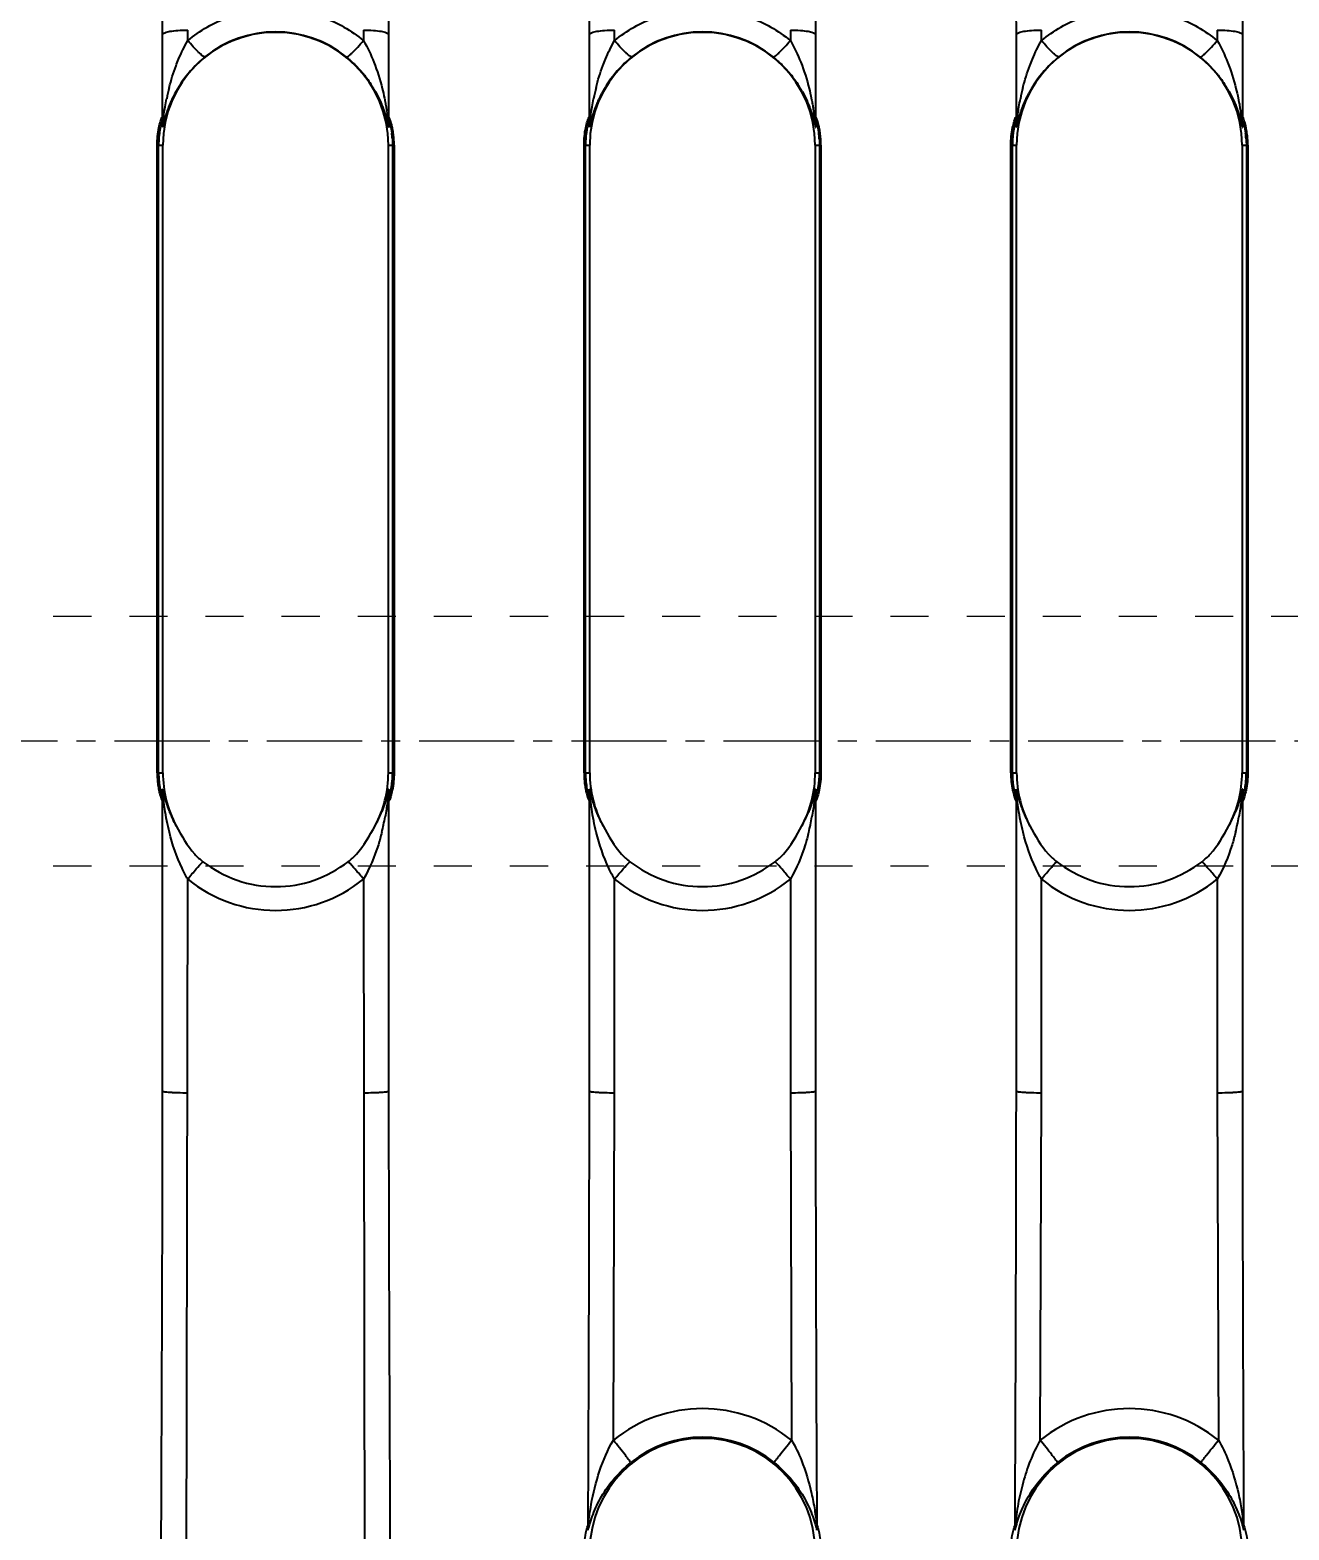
# Model space of a CAD drawing. Header units: millimetres. Extents: x 1147 to 12155, y -6137 to -4403.
# Drawn here: x 4182.9 to 4233.3, y -5245.4 to -5185.3 of the extents above; entities that cross this region are included whole.
import ezdxf

# ---------------------------------------------------------------- set-up
doc = ezdxf.new("R2010")
doc.units = ezdxf.units.MM
doc.header["$LTSCALE"] = 16.335
doc.header["$PDMODE"] = 3
doc.header["$PDSIZE"] = 0.3125
doc.linetypes.add('CENTER', pattern=[0.6, 0.375, -0.075, 0.075, -0.075])
doc.linetypes.add('HIDDEN', pattern=[0.2, 0.1, -0.1])
doc.layers.get('0').update_dxf_attribs({"linetype": 'CONTINUOUS'})
doc.layers.get('Defpoints').update_dxf_attribs({"linetype": 'CONTINUOUS'})
doc.layers.add('cool', color=153, linetype='HIDDEN', lineweight=9)
doc.layers.add('DEFAULT_2', color=8, linetype='HIDDEN')
doc.styles.get("Standard").update_dxf_attribs({"font": 'txt', "width": 0.8})
doc.dimstyles.get("Standard").update_dxf_attribs({"dimtxt": 0.15625, "dimasz": 0.1875, "dimexe": 0.125, "dimexo": 0.0625, "dimtad": 0, "dimtih": 1, "dimtoh": 1, "dimdsep": 46, "dimtxsty": 'Standard', "dimcen": 0.09, "dimadec": 0, "dimazin": 0, "dimtp": 0.01, "dimtm": 0.01, "dimtfac": 1, "dimtofl": 0, "dimtmove": 0, "dimatfit": 3, "dimfxl": 0, "dimtolj": 1, "dimarcsym": 0})

# ---------------------------------------------------------------- blocks, each defined once
blk = doc.blocks.new('*D704')
at = {"color": 4, "lineweight": -2}
blk.add_line((4350.879, -5108.772), (4392.478, -5108.772), dxfattribs=at)
at = {"layer": 'Defpoints', "color": 0}
for p in [(4350.817, -5108.772), (4392.478, -5108.772), (4103.729, -5263.772)]:
    blk.add_point(p, dxfattribs=at)
at = {"color": 6, "insert": (4406.344, -5108.772), "char_height": 8, "attachment_point": 5}
blk.add_mtext('\\A1;155.00', dxfattribs=at)
blk = doc.blocks.new('*D705')
at = {"color": 4, "lineweight": -2}
blk.add_line((4348.791, -5058.772), (4392.478, -5058.772), dxfattribs=at)
at = {"layer": 'Defpoints', "color": 0}
for p in [(4348.729, -5058.772), (4392.478, -5058.772), (4103.729, -5263.772)]:
    blk.add_point(p, dxfattribs=at)
at = {"color": 6, "insert": (4406.878, -5058.772), "char_height": 8, "attachment_point": 5}
blk.add_mtext('\\A1;205.00', dxfattribs=at)
blk = doc.blocks.new('*D712')
at = {"color": 4, "lineweight": -2}
blk.add_line((4278.729, -5051.259), (4278.729, -5013.344), dxfattribs=at)
at = {"layer": 'Defpoints', "color": 0}
for p in [(4278.729, -5013.344), (4278.729, -5051.321), (4103.729, -5263.772)]:
    blk.add_point(p, dxfattribs=at)
at = {"color": 6, "insert": (4278.729, -4999.477), "char_height": 8, "attachment_point": 5, "rotation": 90}
blk.add_mtext('\\A1;175.00', dxfattribs=at)
blk = doc.blocks.new('*D713')
at = {"color": 4, "lineweight": -2}
blk.add_line((4348.729, -5054.498), (4348.729, -5013.344), dxfattribs=at)
at = {"layer": 'Defpoints', "color": 0}
for p in [(4348.729, -5013.344), (4348.729, -5054.56), (4103.729, -5263.772)]:
    blk.add_point(p, dxfattribs=at)
at = {"color": 6, "insert": (4348.729, -4998.41), "char_height": 8, "attachment_point": 5, "rotation": 90}
blk.add_mtext('\\A1;245.00', dxfattribs=at)
blk = doc.blocks.new('37')
at = {"layer": 'cool', "ltscale": 0.932966}
for p, q in [((1170, 55), (734.334, 55)), ((1170, 45), (734.334, 45))]:
    blk.add_line(p, q, dxfattribs=at)
at = {"layer": 'cool', "color": 1, "linetype": 'CENTER', "ltscale": 0.621977}
blk.add_line((1183.887, 50), (720, 50), dxfattribs=at)

msp = doc.modelspace()

# ---------------------------------------------------------------- linework, layer by layer
at = {"color": 7, "linetype": 'Continuous'}
for p, q in [((4189.196, -5185.71), (4189.196, -5185.287)), ((4196.235, -5185.287), (4196.235, -5185.71)), ((4206.29, -5185.71), (4206.29, -5185.287)), ((4213.328, -5185.287), (4213.328, -5185.71)), ((4223.383, -5185.71), (4223.383, -5185.287)), ((4230.422, -5185.287), (4230.422, -5185.71)), ((4188.191, -5189.007), (4188.191, -5185.467)), ((4197.24, -5185.467), (4197.24, -5189.007)), ((4205.284, -5189.007), (4205.284, -5185.467)), ((4214.334, -5185.467), (4214.334, -5189.007)), ((4222.378, -5189.007), (4222.378, -5185.467)), ((4231.427, -5185.467), (4231.427, -5189.007)), ((4187.972, -5215.032), (4187.972, -5189.895)), ((4187.972, -5189.895), (4188.202, -5189.895)), ((4188.031, -5215.032), (4188.031, -5189.895)), ((4188.202, -5215.032), (4188.202, -5189.895)), ((4197.229, -5189.895), (4197.229, -5215.032)), ((4197.229, -5189.895), (4197.459, -5189.895)), ((4197.401, -5189.895), (4197.401, -5215.032)), ((4197.459, -5189.895), (4197.459, -5215.032)), ((4205.066, -5215.032), (4205.066, -5189.895)), ((4205.066, -5189.895), (4205.295, -5189.895)), ((4205.124, -5215.032), (4205.124, -5189.895)), ((4205.295, -5215.032), (4205.295, -5189.895)), ((4214.323, -5189.895), (4214.323, -5215.032)), ((4214.323, -5189.895), (4214.553, -5189.895)), ((4214.494, -5189.895), (4214.494, -5215.032)), ((4214.553, -5189.895), (4214.553, -5215.032)), ((4222.159, -5215.032), (4222.159, -5189.895)), ((4222.159, -5189.895), (4222.389, -5189.895)), ((4222.218, -5215.032), (4222.218, -5189.895)), ((4222.389, -5215.032), (4222.389, -5189.895)), ((4231.416, -5189.895), (4231.416, -5215.032)), ((4231.416, -5189.895), (4231.646, -5189.895)), ((4231.588, -5189.895), (4231.588, -5215.032)), ((4231.646, -5189.895), (4231.646, -5215.032)), ((4187.972, -5215.032), (4188.202, -5215.032)), ((4197.229, -5215.032), (4197.459, -5215.032)), ((4205.066, -5215.032), (4205.295, -5215.032)), ((4214.323, -5215.032), (4214.553, -5215.032)), ((4222.218, -5215.032), (4222.389, -5215.032)), ((4231.416, -5215.032), (4231.646, -5215.032)), ((4188.191, -5227.794), (4188.191, -5215.859)), ((4197.24, -5215.859), (4197.24, -5227.794)), ((4205.284, -5227.794), (4205.284, -5215.859)), ((4214.334, -5215.859), (4214.334, -5227.794)), ((4222.378, -5227.794), (4222.378, -5215.859)), ((4231.427, -5215.859), (4231.427, -5227.794)), ((4189.135, -5258.772), (4189.196, -5219.292)), ((4196.235, -5219.292), (4196.296, -5258.772)), ((4206.29, -5227.859), (4206.29, -5219.292)), ((4213.328, -5219.292), (4213.328, -5227.859)), ((4223.383, -5227.859), (4223.383, -5219.292)), ((4230.422, -5219.292), (4230.422, -5227.859)), ((4206.241, -5241.762), (4206.29, -5227.859)), ((4213.328, -5227.859), (4213.378, -5241.762)), ((4223.334, -5241.762), (4223.383, -5227.859)), ((4230.422, -5227.859), (4230.471, -5241.762))]:
    msp.add_line(p, q, dxfattribs=at)
for centre, radius, start, end in [((4192.716, -5189.895), 4.514, 0, 180), ((4192.716, -5189.842), 4.481, 50.86452, 129.13553), ((4209.809, -5189.895), 4.514, 0, 180), ((4209.809, -5189.842), 4.481, 50.86452, 129.13553), ((4226.903, -5189.895), 4.514, 0, 180), ((4226.903, -5189.842), 4.481, 50.8661, 129.1346), ((4197.532, -5189.893), 9.364, 165.80099, 168.57584), ((4214.626, -5189.893), 9.365, 165.80121, 168.57631), ((4231.719, -5189.893), 9.365, 165.80121, 168.57631), ((4187.156, -5188.782), 1.035, 348.04128, 359.98552), ((4166.161, -5189.988), 22.03, 2.10488, 2.58023), ((4198.275, -5188.782), 1.035, 180.0207, 191.96195), ((4219.881, -5190.014), 22.641, 177.42401, 177.72539), ((4204.25, -5188.782), 1.035, 348.04133, 359.98568), ((4183.255, -5189.988), 22.03, 2.10488, 2.58023), ((4215.369, -5188.782), 1.035, 180.0207, 191.96195), ((4236.975, -5190.014), 22.641, 177.42401, 177.72539), ((4221.343, -5188.782), 1.035, 348.04128, 359.98552), ((4200.348, -5189.988), 22.03, 2.10488, 2.58023), ((4232.462, -5188.782), 1.035, 180.0207, 191.96195), ((4254.068, -5190.014), 22.641, 177.42401, 177.72539), ((4187.194, -5189.006), 0.997, 350.04655, 359.98823), ((4198.237, -5189.006), 0.997, 180.01143, 189.95332), ((4219.287, -5189.988), 22.046, 177.72953, 177.89502), ((4193.371, -5189.925), 4.03, 4.04065, 7.31008), ((4204.288, -5189.006), 0.997, 350.04655, 359.98823), ((4215.332, -5189.006), 0.998, 180.0451, 189.94487), ((4236.38, -5189.988), 22.046, 177.72953, 177.89502), ((4210.464, -5189.925), 4.031, 4.0409, 7.30983), ((4221.381, -5189.006), 0.997, 350.04655, 359.98823), ((4232.425, -5189.006), 0.998, 180.0451, 189.94487), ((4253.474, -5189.988), 22.046, 177.72953, 177.89502), ((4227.555, -5189.925), 4.033, 4.01677, 7.28011), ((4192.716, -5215.032), 4.514, 180, 208.09502), ((4192.716, -5215.032), 4.514, 331.90029, 0), ((4209.809, -5215.032), 4.514, 180, 208.09502), ((4209.809, -5215.032), 4.514, 331.90029, 0), ((4226.903, -5215.032), 4.514, 180, 208.09503), ((4226.903, -5215.032), 4.514, 331.90029, 0), ((4166.378, -5214.948), 21.812, 357.4164, 357.8109), ((4187.156, -5216.146), 1.035, 4.00384, 11.96253), ((4166.143, -5214.94), 22.048, 357.81364, 358.02749), ((4198.276, -5216.145), 1.035, 168.04053, 176.00342), ((4218.894, -5214.954), 21.653, 181.97108, 182.39422), ((4220.839, -5214.871), 23.6, 182.39904, 182.57521), ((4183.472, -5214.948), 21.812, 357.4164, 357.8109), ((4204.249, -5216.146), 1.035, 4.00384, 11.96253), ((4183.236, -5214.94), 22.048, 357.81364, 358.02749), ((4215.369, -5216.145), 1.035, 168.04053, 176.00342), ((4235.988, -5214.954), 21.653, 181.97108, 182.39422), ((4237.932, -5214.871), 23.6, 182.39904, 182.57521), ((4200.565, -5214.948), 21.812, 357.4164, 357.8109), ((4221.343, -5216.146), 1.035, 4.00384, 11.96253), ((4200.33, -5214.94), 22.048, 357.81364, 358.02749), ((4232.463, -5216.145), 1.035, 168.04053, 176.00342), ((4253.081, -5214.954), 21.653, 181.97108, 182.39422), ((4255.026, -5214.871), 23.6, 182.39904, 182.57521), ((4192.852, -5214.825), 4.733, 205.57491, 209.53124), ((4192.443, -5214.753), 4.887, 330.52164, 333.60796), ((4187.529, -5215.071), 9.727, 346.01752, 349.73722), ((4209.946, -5214.825), 4.733, 205.57491, 209.53124), ((4209.536, -5214.753), 4.887, 330.52164, 333.60796), ((4204.623, -5215.071), 9.727, 346.01752, 349.73722), ((4227.039, -5214.825), 4.733, 205.57497, 209.53124), ((4226.63, -5214.753), 4.887, 330.52164, 333.60793), ((4221.716, -5215.071), 9.727, 346.01752, 349.73721), ((4192.716, -5214.977), 5.568, 230.80024, 309.19976), ((4209.809, -5214.977), 5.568, 230.80024, 309.19976), ((4226.903, -5214.976), 5.568, 230.80024, 309.19847), ((-466.083, -5222.276), 4671.37, 359.719339, 359.932323), ((8881.026, -5222.309), 4666.695, 180.067341, 180.280534), ((-370.423, -5222.501), 4592.804, 359.717343, 359.933972), ((8898.122, -5222.309), 4666.698, 180.067341, 180.280534), ((4209.809, -5246.163), 5.665, 50.95883, 129.04018), ((4226.903, -5246.163), 5.666, 50.96201, 129.03852), ((4209.809, -5246.203), 4.514, 0, 180), ((4209.809, -5246.214), 4.57, 51.05035, 128.95579), ((4226.903, -5246.203), 4.514, 0, 180), ((4226.903, -5246.213), 4.57, 51.04853, 128.95488)]:
    msp.add_arc(centre, radius, start, end, dxfattribs=at)
for points, knots in [([(4188.191, -5185.467), (4188.191, -5183.612), (4188.14, -5179.893), (4188.096, -5174.309), (4188.14, -5168.726), (4188.191, -5165.007), (4188.191, -5163.152)], [0, 0, 0, 0, 0.249324, 0.499998, 0.750687, 1, 1, 1, 1]), ([(4197.24, -5163.152), (4197.24, -5165.007), (4197.291, -5168.726), (4197.335, -5174.309), (4197.291, -5179.893), (4197.24, -5183.612), (4197.24, -5185.467)], [0, 0, 0, 0, 0.249311, 0.500002, 0.750674, 1, 1, 1, 1]), ([(4205.284, -5185.467), (4205.284, -5183.612), (4205.234, -5179.893), (4205.19, -5174.309), (4205.234, -5168.726), (4205.284, -5165.007), (4205.284, -5163.152)], [0, 0, 0, 0, 0.249324, 0.499998, 0.750687, 1, 1, 1, 1]), ([(4214.334, -5163.152), (4214.334, -5165.007), (4214.385, -5168.726), (4214.428, -5174.309), (4214.384, -5179.893), (4214.334, -5183.612), (4214.334, -5185.467)], [0, 0, 0, 0, 0.249311, 0.500002, 0.750674, 1, 1, 1, 1]), ([(4222.378, -5185.467), (4222.378, -5183.612), (4222.327, -5179.893), (4222.283, -5174.31), (4222.327, -5168.726), (4222.378, -5165.007), (4222.378, -5163.152)], [0, 0, 0, 0, 0.249325, 0.5, 0.750675, 1, 1, 1, 1]), ([(4231.427, -5163.152), (4231.427, -5165.007), (4231.478, -5168.726), (4231.522, -5174.309), (4231.478, -5179.893), (4231.427, -5183.612), (4231.427, -5185.467)], [0, 0, 0, 0, 0.249311, 0.500002, 0.750674, 1, 1, 1, 1]), ([(4189.196, -5185.71), (4189.683, -5185.307), (4190.807, -5184.662), (4192.716, -5184.328), (4194.624, -5184.662), (4195.748, -5185.307), (4196.235, -5185.71)], [0, 0, 0, 0, 0.249605, 0.500006, 0.750405, 1, 1, 1, 1]), ([(4206.29, -5185.71), (4206.777, -5185.307), (4207.901, -5184.662), (4209.809, -5184.328), (4211.718, -5184.662), (4212.841, -5185.307), (4213.328, -5185.71)], [0, 0, 0, 0, 0.249605, 0.500006, 0.750405, 1, 1, 1, 1]), ([(4223.383, -5185.71), (4223.87, -5185.307), (4224.994, -5184.662), (4226.903, -5184.328), (4228.811, -5184.662), (4229.935, -5185.307), (4230.422, -5185.71)], [0, 0, 0, 0, 0.249607, 0.500006, 0.750406, 1, 1, 1, 1]), ([(4188.191, -5185.467), (4188.191, -5185.43), (4188.321, -5185.371), (4188.509, -5185.332), (4188.828, -5185.294), (4189.063, -5185.287), (4189.196, -5185.287)], [0, 0, 0, 0, 0.105188, 0.315079, 0.615705, 1, 1, 1, 1]), ([(4196.235, -5185.287), (4196.368, -5185.287), (4196.603, -5185.294), (4196.923, -5185.332), (4197.11, -5185.371), (4197.24, -5185.43), (4197.24, -5185.467)], [0, 0, 0, 0, 0.384295, 0.684921, 0.894812, 1, 1, 1, 1]), ([(4205.284, -5185.467), (4205.284, -5185.43), (4205.414, -5185.371), (4205.602, -5185.332), (4205.922, -5185.294), (4206.156, -5185.287), (4206.29, -5185.287)], [0, 0, 0, 0, 0.105188, 0.315079, 0.615705, 1, 1, 1, 1]), ([(4213.328, -5185.287), (4213.462, -5185.287), (4213.697, -5185.294), (4214.016, -5185.332), (4214.204, -5185.371), (4214.334, -5185.43), (4214.334, -5185.467)], [0, 0, 0, 0, 0.384295, 0.684921, 0.894812, 1, 1, 1, 1]), ([(4222.378, -5185.467), (4222.378, -5185.43), (4222.508, -5185.371), (4222.696, -5185.332), (4223.015, -5185.294), (4223.25, -5185.287), (4223.383, -5185.287)], [0, 0, 0, 0, 0.105188, 0.315079, 0.615705, 1, 1, 1, 1]), ([(4230.422, -5185.287), (4230.555, -5185.287), (4230.79, -5185.294), (4231.11, -5185.332), (4231.297, -5185.371), (4231.427, -5185.43), (4231.427, -5185.467)], [0, 0, 0, 0, 0.384295, 0.684921, 0.894812, 1, 1, 1, 1]), ([(4188.727, -5186.716), (4188.76, -5186.627), (4188.896, -5186.283), (4189.059, -5185.948), (4189.196, -5185.71)], [0, 0, 0, 0, 0.256404, 1, 1, 1, 1]), ([(4189.887, -5186.366), (4189.875, -5186.369), (4189.839, -5186.353), (4189.784, -5186.317), (4189.708, -5186.255), (4189.579, -5186.135), (4189.405, -5185.951), (4189.266, -5185.793), (4189.196, -5185.71)], [0, 0, 0, 0, 0.038918, 0.110646, 0.213333, 0.343087, 0.66087, 1, 1, 1, 1]), ([(4195.544, -5186.366), (4195.555, -5186.369), (4195.587, -5186.357), (4195.637, -5186.325), (4195.708, -5186.268), (4195.836, -5186.152), (4196.015, -5185.964), (4196.16, -5185.799), (4196.235, -5185.71)], [0, 0, 0, 0, 0.034384, 0.097734, 0.191301, 0.314583, 0.635993, 1, 1, 1, 1]), ([(4205.821, -5186.716), (4205.854, -5186.627), (4205.99, -5186.283), (4206.152, -5185.948), (4206.29, -5185.71)], [0, 0, 0, 0, 0.256404, 1, 1, 1, 1]), ([(4206.981, -5186.366), (4206.969, -5186.369), (4206.933, -5186.353), (4206.877, -5186.317), (4206.801, -5186.255), (4206.672, -5186.135), (4206.498, -5185.951), (4206.36, -5185.793), (4206.29, -5185.71)], [0, 0, 0, 0, 0.038918, 0.110646, 0.213333, 0.343087, 0.660871, 1, 1, 1, 1]), ([(4212.638, -5186.366), (4212.648, -5186.369), (4212.68, -5186.357), (4212.731, -5186.325), (4212.802, -5186.268), (4212.929, -5186.152), (4213.108, -5185.964), (4213.253, -5185.799), (4213.328, -5185.71)], [0, 0, 0, 0, 0.034384, 0.097734, 0.191301, 0.314583, 0.635993, 1, 1, 1, 1]), ([(4222.914, -5186.716), (4222.947, -5186.627), (4223.083, -5186.283), (4223.246, -5185.948), (4223.383, -5185.71)], [0, 0, 0, 0, 0.256404, 1, 1, 1, 1]), ([(4224.074, -5186.366), (4224.062, -5186.369), (4224.026, -5186.353), (4223.971, -5186.317), (4223.895, -5186.255), (4223.766, -5186.135), (4223.592, -5185.951), (4223.453, -5185.793), (4223.383, -5185.71)], [0, 0, 0, 0, 0.038918, 0.110646, 0.213333, 0.343087, 0.660871, 1, 1, 1, 1]), ([(4229.731, -5186.366), (4229.742, -5186.369), (4229.774, -5186.357), (4229.824, -5186.325), (4229.895, -5186.268), (4230.023, -5186.152), (4230.202, -5185.964), (4230.347, -5185.799), (4230.422, -5185.71)], [0, 0, 0, 0, 0.034383, 0.097731, 0.191297, 0.314578, 0.635988, 1, 1, 1, 1]), ([(4189.887, -5186.366), (4189.788, -5186.447), (4189.407, -5186.782), (4189.08, -5187.177), (4188.874, -5187.494)], [0, 0, 0, 0, 0.252974, 1, 1, 1, 1]), ([(4206.981, -5186.366), (4206.881, -5186.447), (4206.501, -5186.782), (4206.173, -5187.176), (4205.968, -5187.494)], [0, 0, 0, 0, 0.25297, 1, 1, 1, 1]), ([(4224.074, -5186.366), (4223.975, -5186.447), (4223.595, -5186.782), (4223.267, -5187.176), (4223.061, -5187.494)], [0, 0, 0, 0, 0.25297, 1, 1, 1, 1]), ([(4196.986, -5187.628), (4197.018, -5187.757), (4197.062, -5187.951), (4197.112, -5188.212), (4197.146, -5188.407), (4197.177, -5188.603), (4197.198, -5188.76), (4197.215, -5188.897), (4197.224, -5188.955), (4197.237, -5189.075), (4197.24, -5189.019), (4197.24, -5189.007)], [0, 0, 0, 0, 0.269433, 0.403925, 0.538166, 0.671965, 0.804685, 0.869898, 0.931993, 0.974015, 1, 1, 1, 1]), ([(4214.079, -5187.627), (4214.111, -5187.756), (4214.155, -5187.951), (4214.206, -5188.211), (4214.24, -5188.406), (4214.27, -5188.603), (4214.292, -5188.76), (4214.309, -5188.897), (4214.317, -5188.955), (4214.331, -5189.076), (4214.334, -5189.019), (4214.334, -5189.006)], [0, 0, 0, 0, 0.26939, 0.403861, 0.538081, 0.671859, 0.804558, 0.86976, 0.931839, 0.973783, 1, 1, 1, 1]), ([(4231.172, -5187.627), (4231.205, -5187.756), (4231.249, -5187.951), (4231.299, -5188.211), (4231.333, -5188.406), (4231.364, -5188.603), (4231.385, -5188.76), (4231.402, -5188.897), (4231.411, -5188.955), (4231.424, -5189.076), (4231.427, -5189.019), (4231.427, -5189.006)], [0, 0, 0, 0, 0.26939, 0.403861, 0.538081, 0.671859, 0.804558, 0.86976, 0.931839, 0.973783, 1, 1, 1, 1]), ([(4188.191, -5189.007), (4188.191, -5189.12), (4188.253, -5188.583), (4188.289, -5188.384), (4188.332, -5188.145), (4188.353, -5188.038)], [0, 0, 0, 0, 0.34385, 0.666576, 1, 1, 1, 1]), ([(4205.284, -5189.007), (4205.284, -5189.12), (4205.347, -5188.583), (4205.383, -5188.384), (4205.425, -5188.145), (4205.447, -5188.038)], [0, 0, 0, 0, 0.343838, 0.66657, 1, 1, 1, 1]), ([(4222.378, -5189.007), (4222.378, -5189.12), (4222.44, -5188.583), (4222.476, -5188.384), (4222.519, -5188.145), (4222.54, -5188.038)], [0, 0, 0, 0, 0.343838, 0.66657, 1, 1, 1, 1]), ([(4187.972, -5189.895), (4187.972, -5189.661), (4188.003, -5189.338), (4188.094, -5188.976), (4188.139, -5188.842), (4188.162, -5188.794)], [0, 0, 0, 0, 0.624758, 0.85802, 1, 1, 1, 1]), ([(4188.168, -5188.996), (4188.168, -5188.991), (4188.166, -5188.973), (4188.14, -5189.012), (4188.131, -5189.061), (4188.1, -5189.171), (4188.077, -5189.309), (4188.062, -5189.415), (4188.056, -5189.473)], [0, 0, 0, 0, 0.030803, 0.058491, 0.180435, 0.388705, 0.667761, 1, 1, 1, 1]), ([(4188.162, -5188.794), (4188.168, -5188.782), (4188.181, -5188.744), (4188.191, -5188.775), (4188.191, -5188.782)], [0, 0, 0, 0, 0.641826, 1, 1, 1, 1]), ([(4197.459, -5189.895), (4197.459, -5189.813), (4197.453, -5189.65), (4197.431, -5189.424), (4197.389, -5189.197), (4197.362, -5189.047), (4197.24, -5188.694), (4197.24, -5188.782)], [0, 0, 0, 0, 0.215172, 0.421413, 0.60962, 0.7707, 1, 1, 1, 1]), ([(4197.263, -5188.996), (4197.263, -5188.991), (4197.264, -5188.975), (4197.289, -5189.004), (4197.296, -5189.05), (4197.325, -5189.143), (4197.347, -5189.266), (4197.362, -5189.361), (4197.368, -5189.412)], [0, 0, 0, 0, 0.034037, 0.059512, 0.17745, 0.383249, 0.66266, 1, 1, 1, 1]), ([(4205.066, -5189.895), (4205.066, -5189.661), (4205.096, -5189.338), (4205.188, -5188.976), (4205.232, -5188.842), (4205.255, -5188.794)], [0, 0, 0, 0, 0.624755, 0.858017, 1, 1, 1, 1]), ([(4205.262, -5188.996), (4205.262, -5188.991), (4205.259, -5188.973), (4205.234, -5189.012), (4205.225, -5189.061), (4205.193, -5189.171), (4205.17, -5189.309), (4205.156, -5189.415), (4205.149, -5189.473)], [0, 0, 0, 0, 0.030801, 0.05849, 0.180434, 0.388704, 0.66776, 1, 1, 1, 1]), ([(4205.255, -5188.794), (4205.261, -5188.782), (4205.275, -5188.744), (4205.284, -5188.775), (4205.284, -5188.782)], [0, 0, 0, 0, 0.641838, 1, 1, 1, 1]), ([(4214.553, -5189.895), (4214.553, -5189.813), (4214.547, -5189.65), (4214.525, -5189.424), (4214.483, -5189.197), (4214.455, -5189.047), (4214.334, -5188.694), (4214.334, -5188.782)], [0, 0, 0, 0, 0.215172, 0.421412, 0.609621, 0.770699, 1, 1, 1, 1]), ([(4214.356, -5188.996), (4214.357, -5188.991), (4214.358, -5188.975), (4214.383, -5189.004), (4214.389, -5189.05), (4214.419, -5189.143), (4214.441, -5189.266), (4214.455, -5189.361), (4214.462, -5189.412)], [0, 0, 0, 0, 0.034041, 0.059512, 0.177444, 0.383239, 0.662651, 1, 1, 1, 1]), ([(4222.159, -5189.895), (4222.159, -5189.66), (4222.19, -5189.336), (4222.282, -5188.973), (4222.327, -5188.839), (4222.35, -5188.792)], [0, 0, 0, 0, 0.626279, 0.859418, 1, 1, 1, 1]), ([(4222.355, -5188.996), (4222.355, -5188.991), (4222.353, -5188.973), (4222.327, -5189.012), (4222.318, -5189.061), (4222.287, -5189.171), (4222.264, -5189.309), (4222.249, -5189.415), (4222.243, -5189.473)], [0, 0, 0, 0, 0.030803, 0.058491, 0.180435, 0.388705, 0.667761, 1, 1, 1, 1]), ([(4222.35, -5188.792), (4222.355, -5188.781), (4222.369, -5188.744), (4222.378, -5188.775), (4222.378, -5188.782)], [0, 0, 0, 0, 0.62887, 1, 1, 1, 1]), ([(4231.646, -5189.895), (4231.646, -5189.813), (4231.64, -5189.65), (4231.618, -5189.424), (4231.576, -5189.197), (4231.549, -5189.047), (4231.427, -5188.694), (4231.427, -5188.782)], [0, 0, 0, 0, 0.21517, 0.421409, 0.609616, 0.770703, 1, 1, 1, 1]), ([(4231.45, -5188.996), (4231.45, -5188.991), (4231.451, -5188.975), (4231.476, -5189.004), (4231.483, -5189.05), (4231.513, -5189.144), (4231.534, -5189.267), (4231.549, -5189.362), (4231.556, -5189.414)], [0, 0, 0, 0, 0.03394, 0.05945, 0.177442, 0.38327, 0.6627, 1, 1, 1, 1]), ([(4188.056, -5189.473), (4188.052, -5189.507), (4188.038, -5189.647), (4188.031, -5189.788), (4188.031, -5189.895)], [0, 0, 0, 0, 0.240834, 1, 1, 1, 1]), ([(4205.149, -5189.473), (4205.145, -5189.507), (4205.131, -5189.647), (4205.124, -5189.788), (4205.124, -5189.895)], [0, 0, 0, 0, 0.240834, 1, 1, 1, 1]), ([(4222.243, -5189.473), (4222.239, -5189.507), (4222.225, -5189.647), (4222.218, -5189.788), (4222.218, -5189.895)], [0, 0, 0, 0, 0.240834, 1, 1, 1, 1]), ([(4187.972, -5215.032), (4187.972, -5215.114), (4187.978, -5215.277), (4188, -5215.503), (4188.042, -5215.73), (4188.07, -5215.881), (4188.191, -5216.233), (4188.191, -5216.145)], [0, 0, 0, 0, 0.215053, 0.421757, 0.609813, 0.770749, 1, 1, 1, 1]), ([(4188.031, -5215.032), (4188.031, -5215.15), (4188.044, -5215.375), (4188.073, -5215.622), (4188.115, -5215.808), (4188.125, -5215.861), (4188.162, -5215.96), (4188.167, -5215.942)], [0, 0, 0, 0, 0.382115, 0.715118, 0.843957, 0.938398, 1, 1, 1, 1]), ([(4197.459, -5215.032), (4197.459, -5215.266), (4197.428, -5215.589), (4197.337, -5215.952), (4197.292, -5216.086), (4197.269, -5216.134)], [0, 0, 0, 0, 0.625051, 0.858243, 1, 1, 1, 1]), ([(4197.376, -5215.453), (4197.38, -5215.42), (4197.394, -5215.28), (4197.401, -5215.139), (4197.401, -5215.032)], [0, 0, 0, 0, 0.240886, 1, 1, 1, 1]), ([(4205.066, -5215.032), (4205.066, -5215.114), (4205.072, -5215.277), (4205.093, -5215.503), (4205.136, -5215.73), (4205.163, -5215.881), (4205.284, -5216.233), (4205.284, -5216.145)], [0, 0, 0, 0, 0.215052, 0.421755, 0.609816, 0.770754, 1, 1, 1, 1]), ([(4205.124, -5215.032), (4205.124, -5215.15), (4205.138, -5215.374), (4205.167, -5215.621), (4205.208, -5215.807), (4205.219, -5215.861), (4205.255, -5215.961), (4205.26, -5215.942)], [0, 0, 0, 0, 0.381251, 0.713718, 0.842545, 0.937198, 1, 1, 1, 1]), ([(4214.553, -5215.032), (4214.553, -5215.266), (4214.522, -5215.589), (4214.43, -5215.952), (4214.386, -5216.086), (4214.363, -5216.134)], [0, 0, 0, 0, 0.625051, 0.858243, 1, 1, 1, 1]), ([(4214.469, -5215.453), (4214.473, -5215.42), (4214.487, -5215.28), (4214.494, -5215.139), (4214.494, -5215.032)], [0, 0, 0, 0, 0.240886, 1, 1, 1, 1]), ([(4222.218, -5215.032), (4222.216, -5215.032), (4222.196, -5215.034), (4222.176, -5215.031), (4222.159, -5215.032)], [0, 0, 0, 0, 0.114658, 1, 1, 1, 1]), ([(4222.159, -5215.032), (4222.159, -5215.267), (4222.19, -5215.59), (4222.282, -5215.953), (4222.326, -5216.087), (4222.349, -5216.134)], [0, 0, 0, 0, 0.625487, 0.858717, 1, 1, 1, 1]), ([(4222.218, -5215.032), (4222.218, -5215.15), (4222.231, -5215.375), (4222.26, -5215.622), (4222.302, -5215.808), (4222.312, -5215.861), (4222.349, -5215.96), (4222.354, -5215.942)], [0, 0, 0, 0, 0.382115, 0.715118, 0.843957, 0.938398, 1, 1, 1, 1]), ([(4231.646, -5215.032), (4231.646, -5215.266), (4231.615, -5215.589), (4231.524, -5215.952), (4231.479, -5216.086), (4231.456, -5216.134)], [0, 0, 0, 0, 0.625051, 0.858243, 1, 1, 1, 1]), ([(4231.563, -5215.453), (4231.567, -5215.42), (4231.581, -5215.28), (4231.588, -5215.139), (4231.588, -5215.032)], [0, 0, 0, 0, 0.240886, 1, 1, 1, 1]), ([(4188.462, -5217.416), (4188.424, -5217.264), (4188.358, -5216.974), (4188.271, -5216.452), (4188.246, -5216.278), (4188.191, -5215.793), (4188.191, -5215.859)], [0, 0, 0, 0, 0.29827, 0.592692, 0.874293, 1, 1, 1, 1]), ([(4197.24, -5215.859), (4197.24, -5215.744), (4197.188, -5216.278), (4197.155, -5216.476), (4197.119, -5216.702), (4197.1, -5216.804)], [0, 0, 0, 0, 0.361111, 0.675634, 1, 1, 1, 1]), ([(4197.263, -5215.931), (4197.263, -5215.936), (4197.266, -5215.954), (4197.291, -5215.915), (4197.3, -5215.866), (4197.331, -5215.756), (4197.355, -5215.618), (4197.369, -5215.511), (4197.376, -5215.453)], [0, 0, 0, 0, 0.030725, 0.05846, 0.180454, 0.388744, 0.667802, 1, 1, 1, 1]), ([(4205.556, -5217.416), (4205.518, -5217.264), (4205.452, -5216.974), (4205.365, -5216.452), (4205.339, -5216.278), (4205.284, -5215.793), (4205.284, -5215.859)], [0, 0, 0, 0, 0.29827, 0.592692, 0.874293, 1, 1, 1, 1]), ([(4214.334, -5215.859), (4214.334, -5215.744), (4214.281, -5216.278), (4214.248, -5216.476), (4214.212, -5216.702), (4214.194, -5216.804)], [0, 0, 0, 0, 0.361111, 0.675634, 1, 1, 1, 1]), ([(4214.356, -5215.931), (4214.357, -5215.936), (4214.359, -5215.954), (4214.385, -5215.915), (4214.394, -5215.866), (4214.425, -5215.756), (4214.448, -5215.618), (4214.463, -5215.511), (4214.469, -5215.453)], [0, 0, 0, 0, 0.030725, 0.05846, 0.180454, 0.388744, 0.667802, 1, 1, 1, 1]), ([(4222.649, -5217.416), (4222.611, -5217.264), (4222.545, -5216.974), (4222.458, -5216.452), (4222.433, -5216.278), (4222.378, -5215.793), (4222.378, -5215.859)], [0, 0, 0, 0, 0.29827, 0.592692, 0.874294, 1, 1, 1, 1]), ([(4231.427, -5215.859), (4231.427, -5215.744), (4231.375, -5216.278), (4231.342, -5216.476), (4231.306, -5216.702), (4231.287, -5216.804)], [0, 0, 0, 0, 0.361111, 0.675634, 1, 1, 1, 1]), ([(4231.45, -5215.931), (4231.45, -5215.936), (4231.453, -5215.954), (4231.478, -5215.915), (4231.487, -5215.866), (4231.518, -5215.756), (4231.542, -5215.618), (4231.556, -5215.511), (4231.563, -5215.453)], [0, 0, 0, 0, 0.030725, 0.05846, 0.180454, 0.388744, 0.667802, 1, 1, 1, 1]), ([(4197.269, -5216.134), (4197.264, -5216.145), (4197.25, -5216.183), (4197.24, -5216.152), (4197.24, -5216.145)], [0, 0, 0, 0, 0.639551, 1, 1, 1, 1]), ([(4214.363, -5216.134), (4214.357, -5216.145), (4214.343, -5216.183), (4214.334, -5216.152), (4214.334, -5216.145)], [0, 0, 0, 0, 0.639551, 1, 1, 1, 1]), ([(4222.349, -5216.134), (4222.355, -5216.146), (4222.369, -5216.183), (4222.378, -5216.152), (4222.378, -5216.145)], [0, 0, 0, 0, 0.635214, 1, 1, 1, 1]), ([(4231.456, -5216.134), (4231.451, -5216.145), (4231.437, -5216.183), (4231.427, -5216.152), (4231.427, -5216.145)], [0, 0, 0, 0, 0.639551, 1, 1, 1, 1]), ([(4188.734, -5217.158), (4188.946, -5217.555), (4189.246, -5218.088), (4189.687, -5218.503), (4189.806, -5218.594)], [0, 0, 0, 0, 0.749608, 1, 1, 1, 1]), ([(4195.626, -5218.594), (4195.745, -5218.502), (4196.184, -5218.087), (4196.485, -5217.555), (4196.697, -5217.158)], [0, 0, 0, 0, 0.250455, 1, 1, 1, 1]), ([(4205.827, -5217.158), (4206.039, -5217.555), (4206.34, -5218.088), (4206.78, -5218.503), (4206.899, -5218.594)], [0, 0, 0, 0, 0.749608, 1, 1, 1, 1]), ([(4212.719, -5218.594), (4212.838, -5218.502), (4213.278, -5218.087), (4213.579, -5217.555), (4213.791, -5217.158)], [0, 0, 0, 0, 0.250455, 1, 1, 1, 1]), ([(4222.921, -5217.158), (4223.133, -5217.555), (4223.433, -5218.088), (4223.874, -5218.502), (4223.993, -5218.594)], [0, 0, 0, 0, 0.749608, 1, 1, 1, 1]), ([(4229.813, -5218.594), (4229.932, -5218.502), (4230.371, -5218.087), (4230.672, -5217.555), (4230.884, -5217.158)], [0, 0, 0, 0, 0.250455, 1, 1, 1, 1]), ([(4189.196, -5219.292), (4189.114, -5219.151), (4188.802, -5218.554), (4188.585, -5217.911), (4188.462, -5217.416)], [0, 0, 0, 0, 0.242179, 1, 1, 1, 1]), ([(4196.968, -5217.421), (4196.926, -5217.587), (4196.746, -5218.233), (4196.487, -5218.86), (4196.235, -5219.292)], [0, 0, 0, 0, 0.255105, 1, 1, 1, 1]), ([(4206.29, -5219.292), (4206.208, -5219.151), (4205.896, -5218.554), (4205.679, -5217.911), (4205.556, -5217.416)], [0, 0, 0, 0, 0.242179, 1, 1, 1, 1]), ([(4214.061, -5217.421), (4214.02, -5217.587), (4213.84, -5218.233), (4213.58, -5218.86), (4213.328, -5219.292)], [0, 0, 0, 0, 0.255105, 1, 1, 1, 1]), ([(4223.383, -5219.292), (4223.301, -5219.151), (4222.989, -5218.554), (4222.772, -5217.911), (4222.649, -5217.416)], [0, 0, 0, 0, 0.242179, 1, 1, 1, 1]), ([(4231.155, -5217.421), (4231.113, -5217.587), (4230.933, -5218.233), (4230.674, -5218.86), (4230.422, -5219.292)], [0, 0, 0, 0, 0.255105, 1, 1, 1, 1]), ([(4189.196, -5219.292), (4189.309, -5219.154), (4189.508, -5218.918), (4189.713, -5218.686), (4189.806, -5218.594)], [0, 0, 0, 0, 0.57633, 1, 1, 1, 1]), ([(4189.806, -5218.594), (4190.217, -5218.912), (4191.15, -5219.419), (4192.716, -5219.682), (4194.281, -5219.419), (4195.214, -5218.912), (4195.626, -5218.594)], [0, 0, 0, 0, 0.250027, 0.5, 0.749972, 1, 1, 1, 1]), ([(4196.235, -5219.292), (4196.126, -5219.159), (4195.927, -5218.923), (4195.723, -5218.691), (4195.626, -5218.594)], [0, 0, 0, 0, 0.554752, 1, 1, 1, 1]), ([(4206.29, -5219.292), (4206.403, -5219.154), (4206.602, -5218.918), (4206.806, -5218.686), (4206.899, -5218.594)], [0, 0, 0, 0, 0.57633, 1, 1, 1, 1]), ([(4206.899, -5218.594), (4207.311, -5218.912), (4208.244, -5219.419), (4209.809, -5219.682), (4211.375, -5219.419), (4212.308, -5218.912), (4212.719, -5218.594)], [0, 0, 0, 0, 0.250027, 0.5, 0.749972, 1, 1, 1, 1]), ([(4213.328, -5219.292), (4213.22, -5219.159), (4213.021, -5218.923), (4212.817, -5218.691), (4212.719, -5218.594)], [0, 0, 0, 0, 0.554752, 1, 1, 1, 1]), ([(4223.383, -5219.292), (4223.496, -5219.154), (4223.695, -5218.918), (4223.9, -5218.686), (4223.993, -5218.594)], [0, 0, 0, 0, 0.576331, 1, 1, 1, 1]), ([(4223.993, -5218.594), (4224.404, -5218.912), (4225.337, -5219.419), (4226.903, -5219.682), (4228.468, -5219.419), (4229.401, -5218.912), (4229.813, -5218.594)], [0, 0, 0, 0, 0.250028, 0.5, 0.749976, 1, 1, 1, 1]), ([(4230.422, -5219.292), (4230.313, -5219.159), (4230.114, -5218.923), (4229.91, -5218.691), (4229.813, -5218.594)], [0, 0, 0, 0, 0.554752, 1, 1, 1, 1]), ([(4188.191, -5289.749), (4188.191, -5284.588), (4188.141, -5274.262), (4188.096, -5258.772), (4188.141, -5243.281), (4188.191, -5232.955), (4188.191, -5227.794)], [0, 0, 0, 0, 0.249914, 0.5, 0.750086, 1, 1, 1, 1]), ([(4189.196, -5227.859), (4189.063, -5227.859), (4188.874, -5227.857), (4188.637, -5227.849), (4188.493, -5227.841), (4188.376, -5227.832), (4188.281, -5227.823), (4188.23, -5227.811), (4188.191, -5227.803), (4188.191, -5227.794)], [0, 0, 0, 0, 0.395335, 0.561502, 0.70304, 0.821266, 0.913141, 0.97432, 1, 1, 1, 1]), ([(4197.24, -5227.794), (4197.24, -5227.803), (4197.201, -5227.811), (4197.151, -5227.823), (4197.055, -5227.832), (4196.939, -5227.841), (4196.794, -5227.849), (4196.558, -5227.857), (4196.368, -5227.859), (4196.235, -5227.859)], [0, 0, 0, 0, 0.02568, 0.086859, 0.178734, 0.29696, 0.438498, 0.604665, 1, 1, 1, 1]), ([(4197.24, -5227.794), (4197.24, -5232.955), (4197.291, -5243.281), (4197.336, -5258.771), (4197.29, -5274.262), (4197.24, -5284.588), (4197.24, -5289.749)], [0, 0, 0, 0, 0.249913, 0.499999, 0.750086, 1, 1, 1, 1]), ([(4206.29, -5227.859), (4206.157, -5227.859), (4205.966, -5227.857), (4205.73, -5227.849), (4205.586, -5227.841), (4205.471, -5227.832), (4205.374, -5227.823), (4205.324, -5227.812), (4205.284, -5227.803), (4205.284, -5227.794)], [0, 0, 0, 0, 0.395412, 0.563607, 0.702965, 0.819148, 0.912944, 0.974855, 1, 1, 1, 1]), ([(4214.334, -5227.794), (4214.334, -5227.803), (4214.294, -5227.812), (4214.244, -5227.823), (4214.148, -5227.832), (4214.032, -5227.841), (4213.889, -5227.849), (4213.652, -5227.857), (4213.462, -5227.859), (4213.328, -5227.859)], [0, 0, 0, 0, 0.025145, 0.087056, 0.180852, 0.297035, 0.436393, 0.604588, 1, 1, 1, 1]), ([(4223.383, -5227.859), (4223.25, -5227.859), (4223.06, -5227.857), (4222.823, -5227.849), (4222.68, -5227.841), (4222.564, -5227.832), (4222.468, -5227.823), (4222.418, -5227.812), (4222.378, -5227.803), (4222.378, -5227.794)], [0, 0, 0, 0, 0.395412, 0.563607, 0.702965, 0.819148, 0.912944, 0.974855, 1, 1, 1, 1]), ([(4231.427, -5227.794), (4231.427, -5227.803), (4231.388, -5227.812), (4231.337, -5227.823), (4231.241, -5227.832), (4231.126, -5227.841), (4230.982, -5227.849), (4230.746, -5227.857), (4230.555, -5227.859), (4230.422, -5227.859)], [0, 0, 0, 0, 0.025145, 0.087056, 0.180852, 0.297035, 0.436393, 0.604588, 1, 1, 1, 1]), ([(4205.232, -5245.159), (4205.267, -5244.885), (4205.367, -5244.156), (4205.653, -5242.999), (4206.011, -5242.153), (4206.241, -5241.762)], [0, 0, 0, 0, 0.232857, 0.618718, 1, 1, 1, 1]), ([(4206.936, -5242.66), (4206.933, -5242.649), (4206.908, -5242.618), (4206.867, -5242.555), (4206.796, -5242.464), (4206.667, -5242.295), (4206.479, -5242.058), (4206.321, -5241.862), (4206.241, -5241.762)], [0, 0, 0, 0, 0.030651, 0.099654, 0.202611, 0.335035, 0.661612, 1, 1, 1, 1]), ([(4212.682, -5242.66), (4212.685, -5242.65), (4212.706, -5242.623), (4212.745, -5242.565), (4212.811, -5242.479), (4212.937, -5242.313), (4213.129, -5242.071), (4213.292, -5241.868), (4213.377, -5241.762)], [0, 0, 0, 0, 0.027192, 0.089235, 0.184654, 0.311894, 0.642104, 1, 1, 1, 1]), ([(4213.377, -5241.762), (4213.53, -5242.021), (4213.857, -5242.71), (4214.137, -5243.66), (4214.306, -5244.533), (4214.361, -5244.958), (4214.387, -5245.159)], [0, 0, 0, 0, 0.252398, 0.639762, 0.829571, 1, 1, 1, 1]), ([(4223.334, -5241.762), (4223.026, -5242.286), (4222.704, -5243.144), (4222.439, -5244.302), (4222.363, -5244.877), (4222.326, -5245.159)], [0, 0, 0, 0, 0.511435, 0.761036, 1, 1, 1, 1]), ([(4224.03, -5242.66), (4224.027, -5242.648), (4224, -5242.616), (4223.956, -5242.55), (4223.882, -5242.455), (4223.752, -5242.285), (4223.567, -5242.051), (4223.412, -5241.859), (4223.334, -5241.762)], [0, 0, 0, 0, 0.032657, 0.105667, 0.212918, 0.348207, 0.672359, 1, 1, 1, 1]), ([(4229.775, -5242.66), (4229.778, -5242.65), (4229.8, -5242.623), (4229.838, -5242.565), (4229.904, -5242.479), (4230.031, -5242.313), (4230.223, -5242.071), (4230.386, -5241.868), (4230.471, -5241.762)], [0, 0, 0, 0, 0.027194, 0.089239, 0.184661, 0.311904, 0.642116, 1, 1, 1, 1]), ([(4230.471, -5241.762), (4230.623, -5242.021), (4230.951, -5242.71), (4231.23, -5243.66), (4231.399, -5244.533), (4231.454, -5244.958), (4231.48, -5245.159)], [0, 0, 0, 0, 0.252399, 0.639763, 0.829571, 1, 1, 1, 1]), ([(4205.226, -5245.359), (4205.254, -5245.264), (4205.311, -5245.053), (4205.468, -5244.598), (4205.89, -5243.708), (4206.47, -5243.037), (4206.936, -5242.66)], [0, 0, 0, 0, 0.091232, 0.202256, 0.445577, 1, 1, 1, 1]), ([(4212.682, -5242.66), (4213.148, -5243.036), (4213.728, -5243.708), (4214.15, -5244.598), (4214.307, -5245.053), (4214.364, -5245.264), (4214.392, -5245.359)], [0, 0, 0, 0, 0.554431, 0.797747, 0.908767, 1, 1, 1, 1]), ([(4222.32, -5245.359), (4222.385, -5245.149), (4222.513, -5244.686), (4222.853, -5243.992), (4223.349, -5243.281), (4223.785, -5242.857), (4224.03, -5242.66)], [0, 0, 0, 0, 0.202302, 0.442705, 0.709801, 1, 1, 1, 1]), ([(4229.775, -5242.66), (4230.241, -5243.036), (4230.822, -5243.708), (4231.244, -5244.598), (4231.401, -5245.053), (4231.458, -5245.264), (4231.485, -5245.359)], [0, 0, 0, 0, 0.55443, 0.797747, 0.908768, 1, 1, 1, 1]), ([(4205.066, -5246.203), (4205.066, -5245.994), (4205.098, -5245.64), (4205.181, -5245.294), (4205.232, -5245.159)], [0, 0, 0, 0, 0.590966, 1, 1, 1, 1]), ([(4214.387, -5245.158), (4214.438, -5245.294), (4214.52, -5245.64), (4214.553, -5245.994), (4214.553, -5246.203)], [0, 0, 0, 0, 0.409083, 1, 1, 1, 1]), ([(4222.159, -5246.203), (4222.159, -5245.994), (4222.192, -5245.64), (4222.274, -5245.294), (4222.325, -5245.159)], [0, 0, 0, 0, 0.590883, 1, 1, 1, 1]), ([(4231.48, -5245.158), (4231.531, -5245.294), (4231.614, -5245.64), (4231.646, -5245.994), (4231.646, -5246.203)], [0, 0, 0, 0, 0.409051, 1, 1, 1, 1])]:
    msp.add_open_spline(points, degree=3, knots=knots, dxfattribs=at)
for points in [[(4196.235, -5185.71), (4196.395, -5185.988), (4196.533, -5186.281), (4196.652, -5186.58)], [(4213.328, -5185.71), (4213.489, -5185.988), (4213.627, -5186.28), (4213.745, -5186.579)], [(4230.422, -5185.71), (4230.582, -5185.988), (4230.72, -5186.28), (4230.839, -5186.579)], [(4196.652, -5186.58), (4196.787, -5186.921), (4196.897, -5187.272), (4196.986, -5187.628)], [(4213.745, -5186.579), (4213.88, -5186.92), (4213.99, -5187.272), (4214.079, -5187.627)], [(4230.839, -5186.579), (4230.973, -5186.92), (4231.084, -5187.272), (4231.172, -5187.627)], [(4188.454, -5187.596), (4188.529, -5187.298), (4188.62, -5187.004), (4188.727, -5186.716)], [(4205.547, -5187.596), (4205.623, -5187.298), (4205.713, -5187.004), (4205.821, -5186.716)], [(4222.641, -5187.596), (4222.716, -5187.298), (4222.807, -5187.004), (4222.914, -5186.716)], [(4197.391, -5189.641), (4197.397, -5189.725), (4197.401, -5189.81), (4197.401, -5189.895)], [(4214.485, -5189.641), (4214.491, -5189.725), (4214.494, -5189.81), (4214.494, -5189.895)], [(4231.578, -5189.643), (4231.584, -5189.727), (4231.588, -5189.811), (4231.588, -5189.895)], [(4205.226, -5245.359), (4205.236, -5245.293), (4205.238, -5245.225), (4205.232, -5245.159)], [(4214.392, -5245.359), (4214.382, -5245.293), (4214.38, -5245.225), (4214.387, -5245.159)], [(4222.325, -5245.159), (4222.331, -5245.225), (4222.33, -5245.293), (4222.32, -5245.359)], [(4231.485, -5245.359), (4231.475, -5245.293), (4231.474, -5245.225), (4231.48, -5245.159)]]:
    msp.add_open_spline(points, degree=3, dxfattribs=at)
at = {"layer": 'DEFAULT_2', "color": 8, "linetype": 'HIDDEN'}
for centre, radius, start, end in [((4192.875, -5190.079), 4.763, 147.13708, 150.61848), ((4192.56, -5190.077), 4.759, 29.18458, 32.61762), ((4209.969, -5190.079), 4.763, 147.13068, 150.61242), ((4209.653, -5190.077), 4.759, 29.18533, 32.61838), ((4227.062, -5190.079), 4.763, 147.13068, 150.61242), ((4226.747, -5190.077), 4.759, 29.18533, 32.61838), ((4187.206, -5215.86), 0.985, 0.04882, 9.40057), ((4198.222, -5215.859), 0.982, 170.58147, 179.98847), ((4204.3, -5215.86), 0.985, 0.04882, 9.40057), ((4215.316, -5215.859), 0.982, 170.58147, 179.98847), ((4221.393, -5215.86), 0.985, 0.0488, 9.40058), ((4232.409, -5215.859), 0.982, 170.58147, 179.98847), ((4187.162, -5216.145), 1.029, 0.00529, 4.00384), ((4192.558, -5214.814), 4.756, 333.64691, 337.86412), ((4198.269, -5216.145), 1.029, 176.00342, 180.00144), ((4204.255, -5216.145), 1.029, 0.00529, 4.00384), ((4209.652, -5214.814), 4.756, 333.64691, 337.86412), ((4215.363, -5216.145), 1.029, 176.00342, 180.00144), ((4221.349, -5216.145), 1.029, 0.00529, 4.00384), ((4226.745, -5214.814), 4.756, 333.64689, 337.86411), ((4232.456, -5216.145), 1.029, 176.00342, 180.00144)]:
    msp.add_arc(centre, radius, start, end, dxfattribs=at)
for points, knots in [([(4195.544, -5186.366), (4195.645, -5186.448), (4196.03, -5186.788), (4196.361, -5187.189), (4196.568, -5187.512)], [0, 0, 0, 0, 0.252717, 1, 1, 1, 1]), ([(4212.638, -5186.366), (4212.738, -5186.448), (4213.124, -5186.788), (4213.455, -5187.188), (4213.662, -5187.512)], [0, 0, 0, 0, 0.252717, 1, 1, 1, 1]), ([(4229.731, -5186.366), (4229.832, -5186.448), (4230.217, -5186.788), (4230.548, -5187.188), (4230.755, -5187.512)], [0, 0, 0, 0, 0.252717, 1, 1, 1, 1]), ([(4188.725, -5187.742), (4188.654, -5187.867), (4188.528, -5188.118), (4188.374, -5188.502), (4188.28, -5188.818), (4188.222, -5189.041), (4188.202, -5189.14), (4188.188, -5189.179)], [0, 0, 0, 0, 0.278546, 0.548723, 0.805103, 0.919661, 1, 1, 1, 1]), ([(4196.715, -5187.756), (4196.792, -5187.896), (4196.928, -5188.161), (4197.104, -5188.655), (4197.154, -5188.811), (4197.253, -5189.232), (4197.255, -5189.179)], [0, 0, 0, 0, 0.313687, 0.616206, 0.894524, 1, 1, 1, 1]), ([(4205.818, -5187.742), (4205.748, -5187.866), (4205.621, -5188.118), (4205.468, -5188.502), (4205.373, -5188.817), (4205.315, -5189.041), (4205.295, -5189.14), (4205.282, -5189.179)], [0, 0, 0, 0, 0.278536, 0.548704, 0.80508, 0.919645, 1, 1, 1, 1]), ([(4213.808, -5187.756), (4213.886, -5187.896), (4214.021, -5188.161), (4214.198, -5188.655), (4214.248, -5188.811), (4214.347, -5189.232), (4214.349, -5189.179)], [0, 0, 0, 0, 0.313685, 0.616203, 0.89452, 1, 1, 1, 1]), ([(4222.912, -5187.742), (4222.842, -5187.866), (4222.715, -5188.118), (4222.561, -5188.502), (4222.467, -5188.817), (4222.409, -5189.041), (4222.389, -5189.14), (4222.375, -5189.179)], [0, 0, 0, 0, 0.278536, 0.548704, 0.80508, 0.919645, 1, 1, 1, 1]), ([(4230.902, -5187.756), (4230.979, -5187.896), (4231.115, -5188.161), (4231.291, -5188.655), (4231.341, -5188.811), (4231.44, -5189.232), (4231.442, -5189.179)], [0, 0, 0, 0, 0.313685, 0.616203, 0.89452, 1, 1, 1, 1]), ([(4188.178, -5215.699), (4188.184, -5215.658), (4188.256, -5215.987), (4188.296, -5216.116), (4188.426, -5216.524), (4188.526, -5216.749), (4188.583, -5216.868)], [0, 0, 0, 0, 0.099503, 0.374356, 0.68003, 1, 1, 1, 1]), ([(4197.254, -5215.699), (4197.253, -5215.695), (4197.253, -5215.683), (4197.238, -5215.699), (4197.237, -5215.724), (4197.222, -5215.769), (4197.211, -5215.825), (4197.189, -5215.91), (4197.148, -5216.073), (4197.076, -5216.315), (4197.004, -5216.509), (4196.964, -5216.607)], [0, 0, 0, 0, 0.012178, 0.019722, 0.048243, 0.097488, 0.158495, 0.224418, 0.366579, 0.675376, 1, 1, 1, 1]), ([(4205.271, -5215.699), (4205.278, -5215.658), (4205.35, -5215.987), (4205.39, -5216.116), (4205.52, -5216.524), (4205.619, -5216.749), (4205.676, -5216.868)], [0, 0, 0, 0, 0.099503, 0.374356, 0.68003, 1, 1, 1, 1]), ([(4214.347, -5215.699), (4214.347, -5215.695), (4214.346, -5215.683), (4214.331, -5215.699), (4214.33, -5215.724), (4214.316, -5215.769), (4214.304, -5215.825), (4214.283, -5215.91), (4214.242, -5216.073), (4214.169, -5216.315), (4214.098, -5216.509), (4214.058, -5216.607)], [0, 0, 0, 0, 0.012178, 0.019722, 0.048243, 0.097488, 0.158495, 0.224418, 0.366579, 0.675376, 1, 1, 1, 1]), ([(4222.365, -5215.699), (4222.371, -5215.658), (4222.443, -5215.987), (4222.483, -5216.116), (4222.613, -5216.524), (4222.713, -5216.749), (4222.77, -5216.868)], [0, 0, 0, 0, 0.099503, 0.374357, 0.68003, 1, 1, 1, 1]), ([(4231.441, -5215.699), (4231.44, -5215.695), (4231.44, -5215.683), (4231.425, -5215.699), (4231.424, -5215.724), (4231.409, -5215.769), (4231.398, -5215.825), (4231.376, -5215.91), (4231.335, -5216.073), (4231.263, -5216.315), (4231.191, -5216.509), (4231.151, -5216.607)], [0, 0, 0, 0, 0.012178, 0.019722, 0.048243, 0.097488, 0.158495, 0.224418, 0.366579, 0.675376, 1, 1, 1, 1])]:
    msp.add_open_spline(points, degree=3, knots=knots, dxfattribs=at)

# ---------------------------------------------------------------- block references
msp.add_blockref('37', (3103.729, -5263.772))

# ---------------------------------------------------------------- dimensions: what is measured, and where the dimension line sits
for feature_location, offset, dtype, picture, middle in [((4348.729, -5054.56), (0, 41.216), 1, '*D713', (4348.729, -4998.41)), ((4278.729, -5051.321), (0, 37.977), 1, '*D712', (4278.729, -4999.477)), ((4348.729, -5058.772), (43.749, 0), 0, '*D705', (4406.878, -5058.772)), ((4350.817, -5108.772), (41.661, 0), 0, '*D704', (4406.344, -5108.772))]:
    dim = msp.add_ordinate_dim(feature_location=feature_location, offset=offset, dtype=dtype, origin=(4103.729, -5263.772), dimstyle='Standard', override={"dimtxt": 8, "dimasz": 10, "dimgap": 0, "dimtih": 0, "dimtoh": 0, "dimzin": 0, "dimcen": 0, "dimclrd": 4, "dimclre": 4, "dimclrt": 6, "dimadec": 2, "dimtp": 0, "dimtm": 0, "dimtzin": 0})
    dim.commit()
    dim.dimension.update_dxf_attribs({"geometry": picture, "text_midpoint": middle})

doc.saveas('drawing.dxf')
